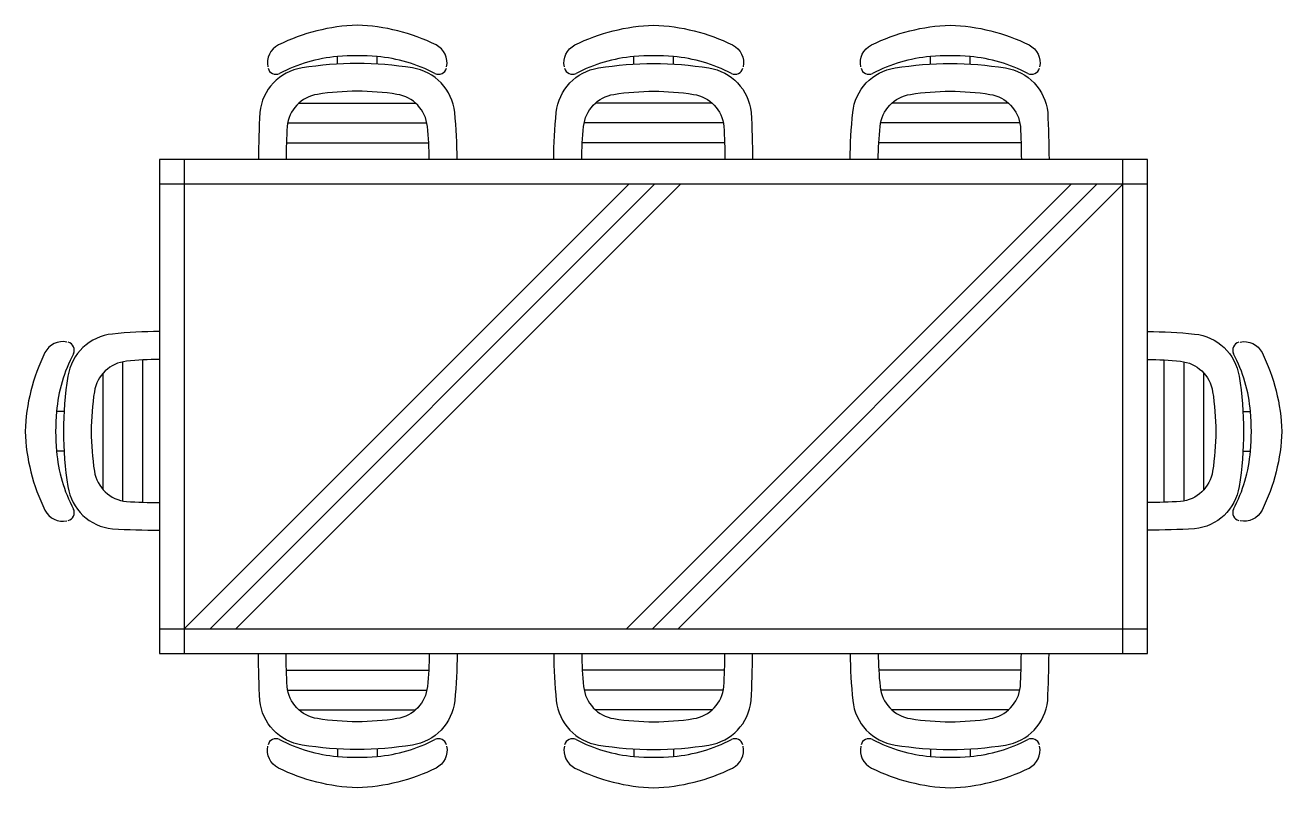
# Model space of a CAD drawing. Header units: millimetres. Extents: x -834 to -831.45, y 2626.81 to 2628.35.
import ezdxf

# ---------------------------------------------------------------- set-up
doc = ezdxf.new("R2010")
doc.units = ezdxf.units.MM
doc.header["$LTSCALE"] = 10
doc.layers.add('Móveis_mesas', color=2, linetype='Continuous')

msp = doc.modelspace()

# ---------------------------------------------------------------- linework, layer by layer
at = {"layer": 'Móveis_mesas'}
for p, q in [((-833.3647, 2628.2752), (-833.3647, 2628.2905)), ((-833.2846, 2628.2752), (-833.2846, 2628.2905)), ((-832.7645, 2628.2752), (-832.7645, 2628.2905)), ((-832.6843, 2628.2752), (-832.6843, 2628.2905)), ((-832.1643, 2628.2752), (-832.1643, 2628.2905)), ((-832.0841, 2628.2752), (-832.0841, 2628.2905)), ((-833.9181, 2627.5717), (-833.9334, 2627.5717)), ((-831.5317, 2627.5717), (-831.5164, 2627.5717)), ((-833.9181, 2627.4915), (-833.9334, 2627.4915)), ((-831.5317, 2627.4915), (-831.5164, 2627.4915)), ((-833.3647, 2626.8889), (-833.3647, 2626.8736)), ((-833.2846, 2626.8889), (-833.2846, 2626.8736)), ((-832.7645, 2626.8889), (-832.7645, 2626.8736)), ((-832.6843, 2626.8889), (-832.6843, 2626.8736)), ((-832.1643, 2626.8889), (-832.1643, 2626.8736)), ((-832.0841, 2626.8889), (-832.0841, 2626.8736))]:
    msp.add_line(p, q, dxfattribs=at)
at = {"layer": 'Móveis_mesas', "color": 1}
for p, q in [((-833.4426, 2628.1962), (-833.2067, 2628.1962)), ((-832.6065, 2628.1962), (-832.8424, 2628.1962)), ((-832.0062, 2628.1962), (-832.2422, 2628.1962)), ((-833.4656, 2628.1561), (-833.1837, 2628.1561)), ((-832.5835, 2628.1561), (-832.8654, 2628.1561)), ((-831.9833, 2628.1561), (-832.2651, 2628.1561)), ((-833.468, 2628.116), (-833.18, 2628.116)), ((-832.5811, 2628.116), (-832.869, 2628.116)), ((-831.9808, 2628.116), (-832.2688, 2628.116)), ((-833.6749, 2628.0821), (-833.6749, 2627.0821)), ((-831.7749, 2627.0821), (-831.7749, 2628.0821)), ((-831.7249, 2628.0321), (-833.7249, 2628.0321)), ((-833.6749, 2627.1321), (-832.7749, 2628.0321)), ((-833.6227, 2627.1321), (-832.7227, 2628.0321)), ((-833.5705, 2627.1321), (-832.6705, 2628.0321)), ((-832.7793, 2627.1321), (-831.8793, 2628.0321)), ((-832.7271, 2627.1321), (-831.8271, 2628.0321)), ((-832.6749, 2627.1321), (-831.7749, 2628.0321)), ((-833.799, 2627.3906), (-833.799, 2627.6725)), ((-833.7589, 2627.3882), (-833.7589, 2627.6762)), ((-831.6909, 2627.3882), (-831.6909, 2627.6762)), ((-831.6508, 2627.3906), (-831.6508, 2627.6725)), ((-833.839, 2627.4136), (-833.839, 2627.6495)), ((-831.6108, 2627.4136), (-831.6108, 2627.6495)), ((-833.7249, 2627.1321), (-831.7249, 2627.1321)), ((-833.468, 2627.0481), (-833.18, 2627.0481)), ((-832.5811, 2627.0481), (-832.869, 2627.0481)), ((-831.9808, 2627.0481), (-832.2688, 2627.0481)), ((-833.4656, 2627.008), (-833.1837, 2627.008)), ((-832.5835, 2627.008), (-832.8654, 2627.008)), ((-831.9833, 2627.008), (-832.2651, 2627.008)), ((-833.4426, 2626.9679), (-833.2067, 2626.9679)), ((-832.6065, 2626.9679), (-832.8424, 2626.9679)), ((-832.0062, 2626.9679), (-832.2422, 2626.9679))]:
    msp.add_line(p, q, dxfattribs=at)
at = {"layer": 'Móveis_mesas'}
for points in [[(-833.1437, 2628.2695, 0.344642), (-833.165, 2628.314, 0.1068), (-833.3247, 2628.3541, 0.1068), (-833.4843, 2628.314, 0.344642), (-833.5056, 2628.2695)], [(-832.9054, 2628.2695, -0.344642), (-832.884, 2628.314, -0.1068), (-832.7244, 2628.3541, -0.1068), (-832.5648, 2628.314, -0.344642), (-832.5434, 2628.2695)], [(-832.3052, 2628.2695, -0.344642), (-832.2838, 2628.314, -0.1068), (-832.1242, 2628.3541, -0.1068), (-831.9646, 2628.314, -0.344642), (-831.9432, 2628.2695)], [(-833.1223, 2628.0821, 0.02383), (-833.1274, 2628.1774, 0.340817), (-833.2129, 2628.2676, 0.077917), (-833.4364, 2628.2676, 0.340817), (-833.5219, 2628.1774, 0.013162), (-833.5246, 2628.0821)], [(-832.9268, 2628.0821, -0.02383), (-832.9217, 2628.1774, -0.340817), (-832.8362, 2628.2676, -0.077917), (-832.6127, 2628.2676, -0.340817), (-832.5272, 2628.1774, -0.013162), (-832.5244, 2628.0821)], [(-832.3266, 2628.0821, -0.02383), (-832.3215, 2628.1774, -0.340817), (-832.2359, 2628.2676, -0.077917), (-832.0125, 2628.2676, -0.340817), (-831.9269, 2628.1774, -0.013162), (-831.9242, 2628.0821)], [(-833.7249, 2627.734, 0.02383), (-833.8202, 2627.7288, 0.340817), (-833.9105, 2627.6433, 0.077917), (-833.9105, 2627.4198, 0.340817), (-833.8202, 2627.3343, 0.013162), (-833.7249, 2627.3316)], [(-831.7249, 2627.734, -0.02383), (-831.6296, 2627.7288, -0.340817), (-831.5393, 2627.6433, -0.077917), (-831.5393, 2627.4198, -0.340817), (-831.6296, 2627.3343, -0.013162), (-831.7249, 2627.3316)], [(-833.9123, 2627.7126, 0.344642), (-833.9568, 2627.6912, 0.1068), (-833.997, 2627.5316, 0.1068), (-833.9568, 2627.372, 0.344642), (-833.9123, 2627.3506)], [(-831.5375, 2627.7126, -0.344642), (-831.493, 2627.6912, -0.1068), (-831.4528, 2627.5316, -0.1068), (-831.493, 2627.372, -0.344642), (-831.5375, 2627.3506)], [(-833.1223, 2627.0821, -0.02383), (-833.1274, 2626.9867, -0.340817), (-833.2129, 2626.8965, -0.077917), (-833.4364, 2626.8965, -0.340817), (-833.5219, 2626.9867, -0.013162), (-833.5246, 2627.0821)], [(-832.9268, 2627.0821, 0.02383), (-832.9217, 2626.9867, 0.340817), (-832.8362, 2626.8965, 0.077917), (-832.6127, 2626.8965, 0.340817), (-832.5272, 2626.9867, 0.013162), (-832.5244, 2627.0821)], [(-832.3266, 2627.0821, 0.02383), (-832.3215, 2626.9867, 0.340817), (-832.2359, 2626.8965, 0.077917), (-832.0125, 2626.8965, 0.340817), (-831.9269, 2626.9867, 0.013162), (-831.9242, 2627.0821)], [(-833.1437, 2626.8946, -0.344642), (-833.165, 2626.8501, -0.1068), (-833.3247, 2626.81, -0.1068), (-833.4843, 2626.8501, -0.344642), (-833.5056, 2626.8946)], [(-832.9054, 2626.8946, 0.344642), (-832.884, 2626.8501, 0.1068), (-832.7244, 2626.81, 0.1068), (-832.5648, 2626.8501, 0.344642), (-832.5434, 2626.8946)], [(-832.3052, 2626.8946, 0.344642), (-832.2838, 2626.8501, 0.1068), (-832.1242, 2626.81, 0.1068), (-831.9646, 2626.8501, 0.344642), (-831.9432, 2626.8946)]]:
    msp.add_lwpolyline(points, format="xyb", dxfattribs=at)
at = {"layer": 'Móveis_mesas', "color": 1}
for points in [[(-833.1789, 2628.0821, 0.023238), (-833.1826, 2628.149, 0.343778), (-833.2442, 2628.214, 0.078519), (-833.4051, 2628.214, 0.340817), (-833.4667, 2628.149, 0.011187), (-833.4687, 2628.0821)], [(-832.8701, 2628.0821, -0.023238), (-832.8664, 2628.149, -0.343778), (-832.8049, 2628.214, -0.078519), (-832.644, 2628.214, -0.340817), (-832.5824, 2628.149, -0.011187), (-832.5804, 2628.0821)], [(-832.2699, 2628.0821, -0.023238), (-832.2662, 2628.149, -0.343778), (-832.2047, 2628.214, -0.078519), (-832.0437, 2628.214, -0.340817), (-831.9822, 2628.149, -0.011187), (-831.9802, 2628.0821)], [(-833.7249, 2627.6773, 0.023238), (-833.7918, 2627.6736, 0.343778), (-833.8568, 2627.612, 0.078519), (-833.8568, 2627.4511, 0.340817), (-833.7918, 2627.3896, 0.011187), (-833.7249, 2627.3876)], [(-831.7249, 2627.6773, -0.023238), (-831.658, 2627.6736, -0.343778), (-831.593, 2627.612, -0.078519), (-831.593, 2627.4511, -0.340817), (-831.658, 2627.3896, -0.011187), (-831.7249, 2627.3876)], [(-833.1789, 2627.0821, -0.023238), (-833.1826, 2627.0151, -0.343778), (-833.2442, 2626.9501, -0.078519), (-833.4051, 2626.9501, -0.340817), (-833.4667, 2627.0151, -0.011187), (-833.4687, 2627.0821)], [(-832.8701, 2627.0821, 0.023238), (-832.8664, 2627.0151, 0.343778), (-832.8049, 2626.9501, 0.078519), (-832.644, 2626.9501, 0.340817), (-832.5824, 2627.0151, 0.011187), (-832.5804, 2627.0821)], [(-832.2699, 2627.0821, 0.023238), (-832.2662, 2627.0151, 0.343778), (-832.2047, 2626.9501, 0.078519), (-832.0437, 2626.9501, 0.340817), (-831.9822, 2627.0151, 0.011187), (-831.9802, 2627.0821)]]:
    msp.add_lwpolyline(points, format="xyb", dxfattribs=at)
at = {"layer": 'Móveis_mesas'}
msp.add_lwpolyline([(-833.7249, 2627.0821), (-831.7249, 2627.0821), (-831.7249, 2628.0821), (-833.7249, 2628.0821)], close=True, dxfattribs=at)
for centre, radius, start, end in [((-833.3396, 2627.9855), 0.306, 94.7148, 117.7352), ((-833.3247, 2627.8535), 0.4388, 84.7595, 95.2405), ((-833.3097, 2627.9855), 0.306, 62.2648, 85.2852), ((-832.7393, 2627.9855), 0.306, 94.7148, 117.7352), ((-832.7244, 2627.8535), 0.4388, 84.7595, 95.2405), ((-832.7095, 2627.9855), 0.306, 62.2648, 85.2852), ((-832.1391, 2627.9855), 0.306, 94.7148, 117.7352), ((-832.1242, 2627.8535), 0.4388, 84.7595, 95.2405), ((-832.1093, 2627.9855), 0.306, 62.2648, 85.2852), ((-833.4895, 2628.2706), 0.016, 192.3844, 297.7352), ((-833.1598, 2628.2706), 0.016, 242.2648, 347.6156), ((-832.8892, 2628.2706), 0.016, 192.3844, 297.7352), ((-832.5596, 2628.2706), 0.016, 242.2648, 347.6156), ((-832.289, 2628.2706), 0.016, 192.3844, 297.7352), ((-831.9594, 2628.2706), 0.016, 242.2648, 347.6156), ((-833.9134, 2627.6964), 0.016, 332.2648, 77.6156), ((-831.5364, 2627.6964), 0.016, 102.3844, 207.7352), ((-833.6284, 2627.5465), 0.306, 152.2648, 175.2852), ((-831.8214, 2627.5465), 0.306, 4.7148, 27.7352), ((-833.4964, 2627.5316), 0.4388, 174.7595, 185.2405), ((-831.9534, 2627.5316), 0.4388, 354.7595, 5.2405), ((-833.6284, 2627.5167), 0.306, 184.7148, 207.7352), ((-831.8214, 2627.5167), 0.306, 332.2648, 355.2852), ((-833.9134, 2627.3668), 0.016, 282.3844, 27.7352), ((-831.5364, 2627.3668), 0.016, 152.2648, 257.6156), ((-833.4895, 2626.8935), 0.016, 62.2648, 167.6156), ((-833.3396, 2627.1786), 0.306, 242.2648, 265.2852), ((-833.3097, 2627.1786), 0.306, 274.7148, 297.7352), ((-833.1598, 2626.8935), 0.016, 12.3844, 117.7352), ((-832.8892, 2626.8935), 0.016, 62.2648, 167.6156), ((-832.7393, 2627.1786), 0.306, 242.2648, 265.2852), ((-832.7095, 2627.1786), 0.306, 274.7148, 297.7352), ((-832.5596, 2626.8935), 0.016, 12.3844, 117.7352), ((-832.289, 2626.8935), 0.016, 62.2648, 167.6156), ((-832.1391, 2627.1786), 0.306, 242.2648, 265.2852), ((-832.1093, 2627.1786), 0.306, 274.7148, 297.7352), ((-831.9594, 2626.8935), 0.016, 12.3844, 117.7352), ((-833.3247, 2627.3106), 0.4388, 264.7595, 275.2405), ((-832.7244, 2627.3106), 0.4388, 264.7595, 275.2405), ((-832.1242, 2627.3106), 0.4388, 264.7595, 275.2405)]:
    msp.add_arc(centre, radius, start, end, dxfattribs=at)

doc.saveas('drawing.dxf')
